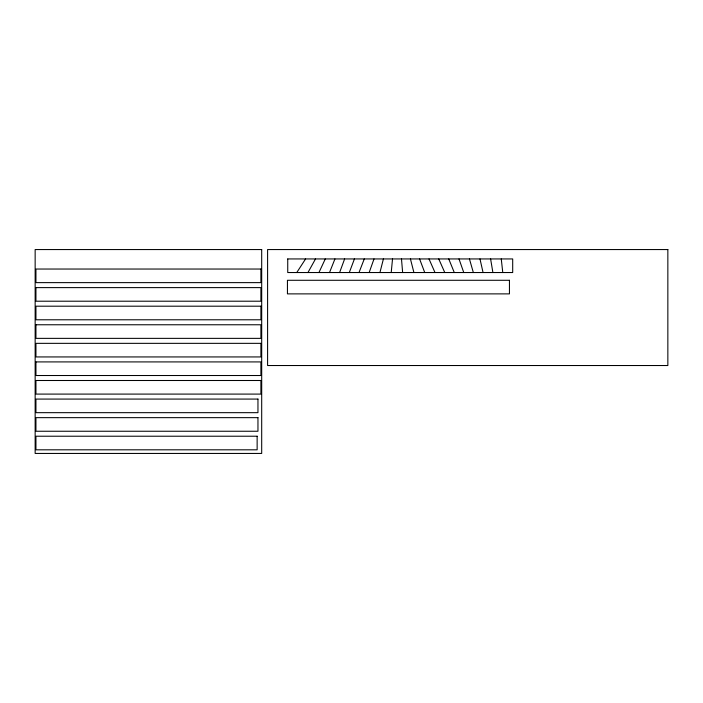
<?xml version="1.0" encoding="UTF-8"?>
<svg xmlns="http://www.w3.org/2000/svg" width="703" height="703" viewBox="0 0 703 703"><rect width="100%" height="100%" fill="white"/><g stroke="black" fill="none" stroke-linecap="round" stroke-linejoin="round"><path stroke-width="1.05" d="M391.211 272.536L392.529 258.941M379.936 272.536L383.416 258.941M369.163 272.536L374.005 258.941M339.611 272.536L344.628 258.941M349.303 272.536L354.426 258.941M359.005 272.536L364.286 258.941M329.522 272.536L334.936 258.941M318.942 272.536L325.269 258.941M307.958 272.536L315.489 258.941M296.763 272.536L305.585 258.941M438.751 258.941L444.771 272.536M429.015 258.941L434.999 272.536M448.76 258.941L454.279 272.536M419.586 258.941L424.735 272.536M459.006 258.941L463.76 272.536M469.437 258.941L473.347 272.536M410.438 258.941L413.909 272.536M479.982 258.941L483.066 272.536M490.606 258.941L492.891 272.536M501.265 258.941L502.777 272.536M401.483 258.941L402.643 272.536M35.941 361.913L35.941 375.516L260.901 375.516L260.901 361.922L35.941 361.913M35.941 324.768L35.941 338.363L260.901 338.363L260.901 324.768L35.941 324.768M35.941 287.615L35.941 301.209L260.901 301.209L260.901 287.615L35.941 287.615M287.738 258.941L287.738 272.536L512.698 272.536L512.698 258.941L287.738 258.941M261.692 249.556L35.15 249.556L35.15 453.444L261.692 453.444L261.692 249.556M667.85 249.556L267.597 249.556L267.597 365.525L667.85 365.525L667.85 249.556M260.901 269.038L35.941 269.038L35.941 282.632L260.901 282.632L260.901 269.038M509.447 280.286L287.439 280.286L287.439 293.88L509.447 293.88L509.447 280.286M260.901 306.192L35.941 306.192L35.941 319.786L260.901 319.786L260.901 306.192M260.901 343.345L35.941 343.345L35.941 356.939L260.901 356.939L260.901 343.345M260.901 380.499L35.941 380.499L35.941 394.093L260.901 394.093L260.901 380.499M257.957 399.076L35.941 399.076L35.941 412.67L257.957 412.67L257.957 399.076M257.957 417.652L35.941 417.652L35.941 431.247L257.957 431.247L257.957 417.652M257.14 436.22L35.941 436.22L35.941 449.815L257.14 449.815L257.14 436.22"/></g></svg>
